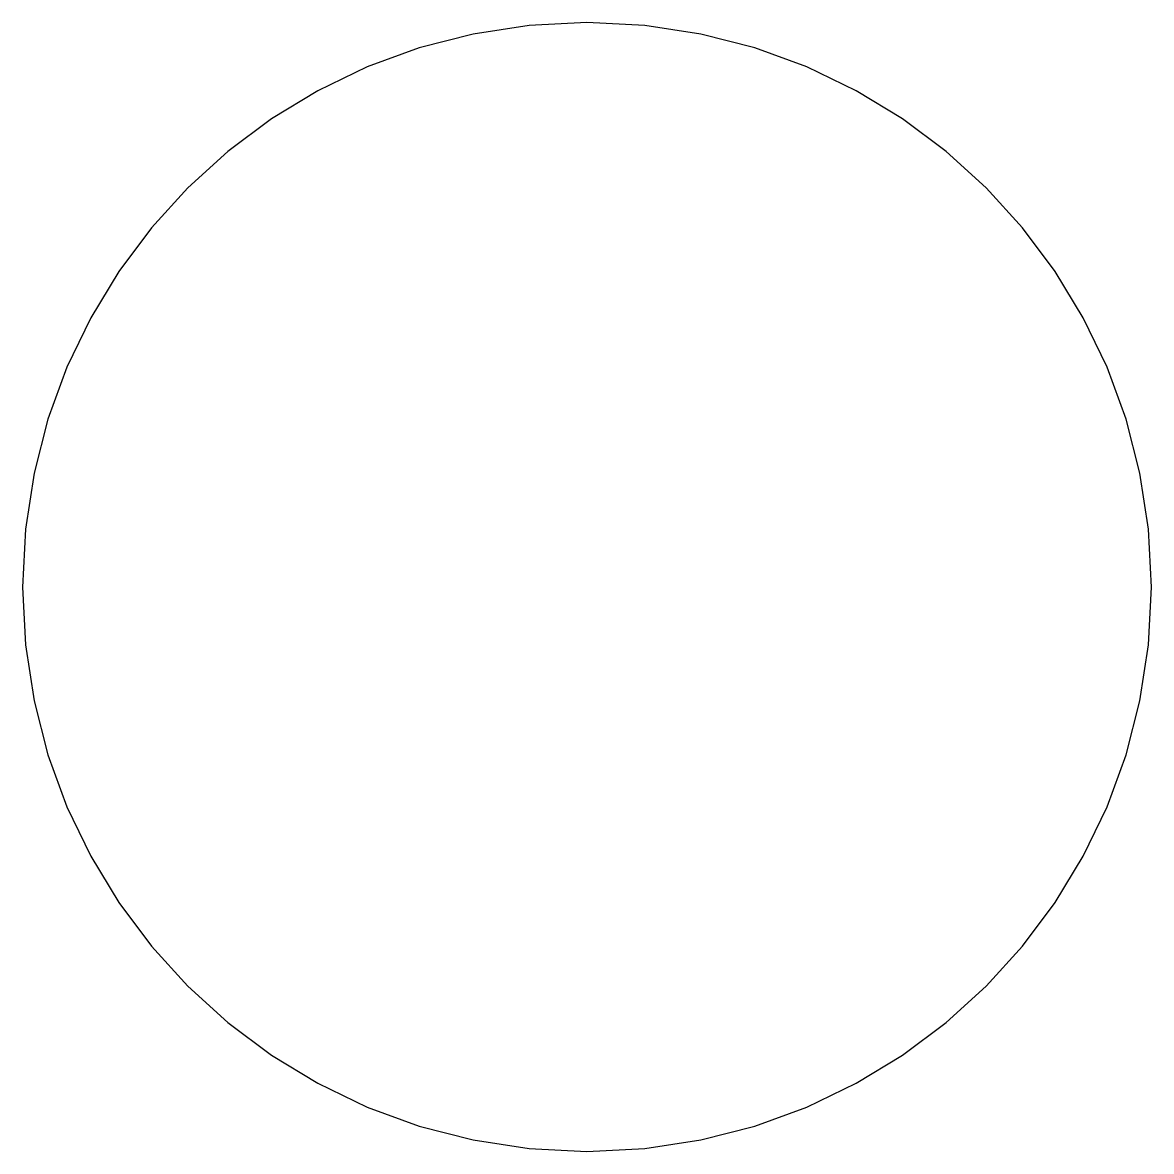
# Model space of a CAD drawing. Extents: x 0 to 49, y 0 to 49.
import ezdxf

# ---------------------------------------------------------------- set-up
doc = ezdxf.new("R2010")
doc.units = 0
doc.layers.add('Cuts', color=7, linetype='CONTINUOUS')

msp = doc.modelspace()

# ---------------------------------------------------------------- linework, layer by layer
at = {"layer": 'Cuts', "color": 7}
msp.add_lwpolyline([(-0.000009, 24.485885), (0.126409, 21.982344), (0.497458, 19.551121), (1.100829, 17.204528), (1.924215, 14.95487), (2.955307, 12.814452), (4.181798, 10.795586), (5.59138, 8.910579), (7.171745, 7.17174), (8.910584, 5.591375), (10.795591, 4.181796), (12.814457, 2.955306), (14.954873, 1.92421), (17.204532, 1.100824), (19.551127, 0.497455), (21.982348, 0.126407), (24.485889, -0.000012), (26.98943, 0.126407), (29.420651, 0.497455), (31.767247, 1.100827), (34.016905, 1.92421), (36.157323, 2.955303), (38.176186, 4.181793), (40.061193, 5.591375), (41.800032, 7.17174), (43.380398, 8.910579), (44.789979, 10.795586), (46.016469, 12.814452), (47.047565, 14.954867), (47.870951, 17.204528), (48.47432, 19.551121), (48.845368, 21.982344), (48.971787, 24.485885), (48.845368, 26.989426), (48.47432, 29.420647), (47.870948, 31.767242), (47.047565, 34.016901), (46.016472, 36.157318), (44.789979, 38.176183), (43.380398, 40.061189), (41.800035, 41.800029), (40.061193, 43.380394), (38.176189, 44.789976), (36.157323, 46.016467), (34.016905, 47.047559), (31.767247, 47.870945), (29.420651, 48.474316), (26.98943, 48.845364), (24.485889, 48.971783), (21.982348, 48.845365), (19.551126, 48.474316), (17.204532, 47.870945), (14.954873, 47.047559), (12.814456, 46.016467), (10.795591, 44.789976), (8.910584, 43.380394), (7.171744, 41.800029), (5.59138, 40.061189), (4.181798, 38.176183), (2.955307, 36.157318), (1.924214, 34.016901), (1.100829, 31.767242), (0.497458, 29.420647), (0.126409, 26.989426), (-0.000009, 24.485885)], close=True, dxfattribs=at)

doc.saveas('drawing.dxf')
